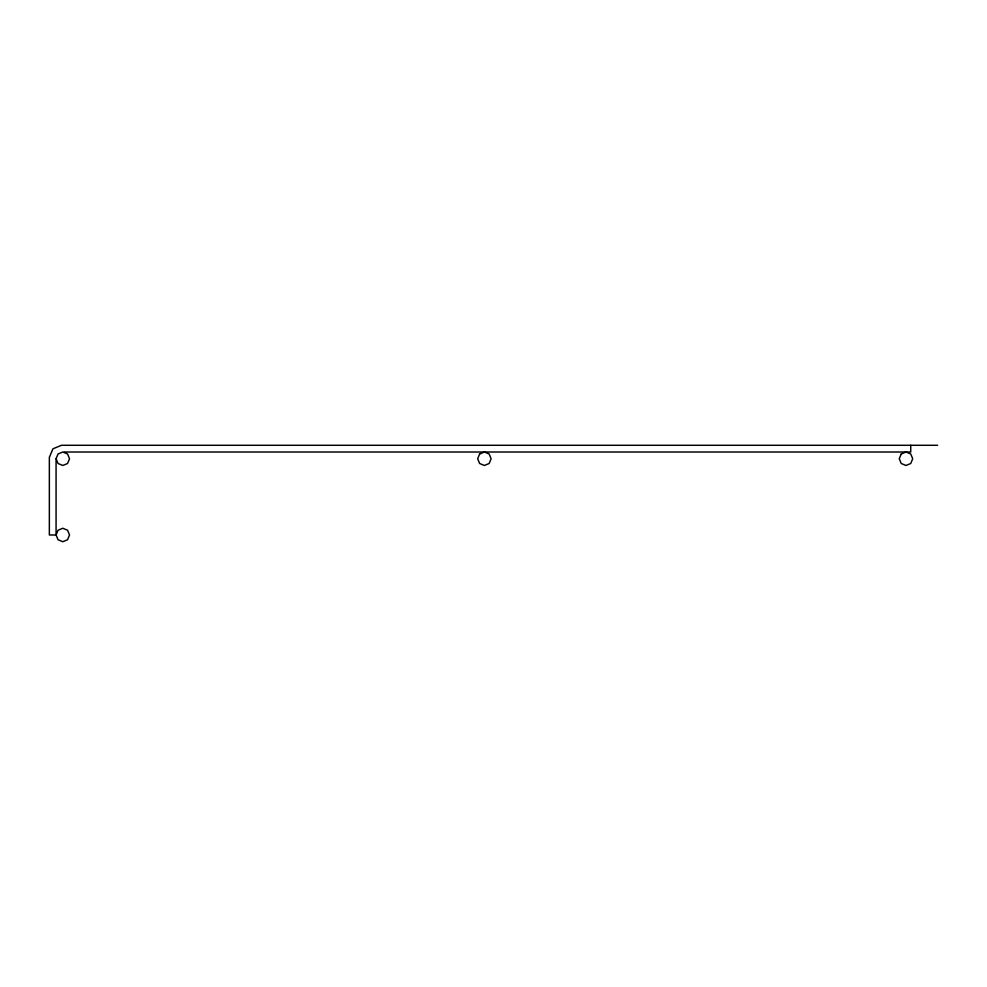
<?xml version="1.0" encoding="UTF-8"?>
<svg xmlns="http://www.w3.org/2000/svg" width="987" height="987" viewBox="0 0 987 987"><rect width="100%" height="100%" fill="white"/><g stroke="black" fill="none" stroke-linecap="round" stroke-linejoin="round"><path stroke-width="1.48" d="M56.074 458.745L58.048 453.983L62.81 452.009L67.56 453.983L69.534 458.745L67.56 463.495L62.81 465.469L58.048 463.495L56.074 458.745L56.074 534.991L58.048 539.741L62.81 541.715L67.56 539.741L69.534 534.991L67.56 530.229L62.81 528.255L58.048 530.229L56.074 534.991L49.35 534.991L49.35 457.4L52.903 448.838L61.465 445.285L937.65 445.285M64.217 452.009L910.742 452.009L910.742 445.285M479.633 453.983L477.671 458.745L479.633 463.495L484.395 465.469L489.157 463.495L491.119 458.745L489.157 453.983L484.395 452.009L479.633 453.983M901.23 453.983L899.256 458.745L901.23 463.495L905.98 465.469L910.742 463.495L912.716 458.745L910.742 453.983L905.98 452.009L901.23 453.983"/></g></svg>
